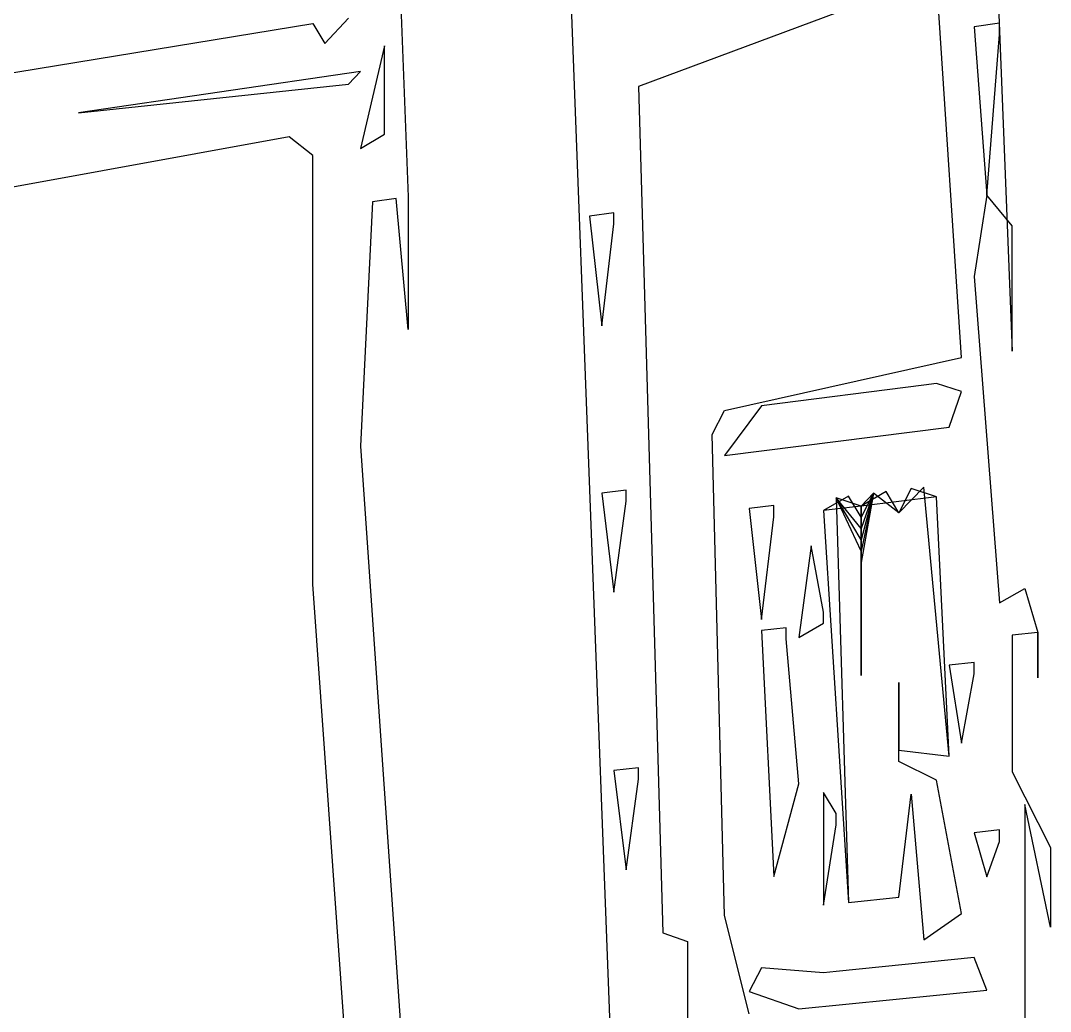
# Model space of a CAD drawing. Extents: x -13044 to 47959, y -15328 to 42462.
# Drawn here: x 21842 to 28011, y 4255 to 10189 of the extents above; entities that cross this region are included whole.
import ezdxf

# ---------------------------------------------------------------- set-up
doc = ezdxf.new("R2010")
doc.units = 0

msp = doc.modelspace()

# ---------------------------------------------------------------- linework, layer by layer
for p, q in [((27328.3725, 19620.1047), (27782.823, 8210.0518)), ((27328.3725, 19620.1047, 2635.4167), (27782.823, 8210.0518, 1755.2083)), ((25469.3638, 1626.5383), (24885.9765, 17020.4711)), ((25469.3638, 1626.5383, 1265.625), (24885.9765, 17020.4711, 2473.9583)), ((23878.0939, 16617.7977), (24164.3839, 9132.8758)), ((23878.0939, 16617.7977, 2458.3333), (24164.3839, 9132.8758, 1864.5833)), ((27328.3725, 10458.7534), (25542.6736, 9794.4695)), ((27328.3725, 10458.7534, 1932.2917), (25542.6736, 9794.4695, 1901.0417)), ((27479.4938, 8170.9373), (27328.3725, 10458.7534)), ((27479.4938, 8170.9373, 1755.2083), (27328.3725, 10458.7534, 1932.2917)), ((23664.2478, 10051.1619), (23806.7291, 10204.231)), ((23664.2478, 10051.1619, 1942.7083), (23806.7291, 10204.231, 1953.125)), ((15308.7455, 8812.2107), (23593.131, 10172.3294)), ((15308.7455, 8812.2107, 1942.7083), (23593.131, 10172.3294, 1953.125)), ((23593.131, 10172.3294), (23664.2478, 10051.1619)), ((23593.131, 10172.3294, 1953.125), (23664.2478, 10051.1619, 1942.7083)), ((27706.8544, 10174.1427), (27555.19, 10152.224)), ((27706.8544, 10174.1427, 1906.25), (27555.19, 10152.224, 1906.25)), ((27555.19, 10152.224), (27630.9768, 9142.8118)), ((27555.19, 10152.224, 1906.25), (27630.9768, 9142.8118, 1828.125)), ((27706.8544, 10106.0777), (27706.8544, 10174.1427)), ((27706.8544, 10106.0777, 1901.0417), (27706.8544, 10174.1427, 1906.25)), ((27630.9768, 9142.8118), (27706.8544, 10106.0777)), ((27630.9768, 9142.8118, 1828.125), (27706.8544, 10106.0777, 1901.0417)), ((24021.0724, 10037.9856), (23878.0939, 9422.7773)), ((24021.0724, 10037.9856, 1937.5), (23878.0939, 9422.7773, 1890.625)), ((24021.0724, 9575.3827), (24021.0724, 10037.9856)), ((24021.0724, 9575.3827, 1901.0417), (24021.0724, 10037.9856, 1937.5)), ((23878.0939, 9884.8428), (22187.9048, 9636.9446)), ((23878.0939, 9884.8428, 1927.0833), (22187.9048, 9636.9446, 1927.0833)), ((23806.7291, 9808.4048), (23878.0939, 9884.8428)), ((23806.7291, 9808.4048, 1921.875), (23878.0939, 9884.8428, 1927.0833)), ((22187.9048, 9636.9446), (23806.7291, 9808.4048)), ((22187.9048, 9636.9446, 1927.0833), (23806.7291, 9808.4048, 1921.875)), ((25542.6736, 9794.4695), (25689.5524, 4724.9889)), ((25542.6736, 9794.4695, 1901.0417), (25689.5524, 4724.9889, 1505.2083)), ((24021.0724, 9509.2965), (24021.0724, 9575.3827)), ((24021.0724, 9509.2965, 1895.8333), (24021.0724, 9575.3827, 1901.0417)), ((23878.0939, 9422.7773), (24021.0724, 9509.2965)), ((23878.0939, 9422.7773, 1890.625), (24021.0724, 9509.2965, 1895.8333)), ((23451.1444, 9493.3219), (21772.594, 9186.758)), ((23451.1444, 9493.3219, 1901.0417), (21772.594, 9186.758, 1895.8333)), ((23593.131, 9382.0531), (23451.1444, 9493.3219)), ((23593.131, 9382.0531, 1890.625), (23451.1444, 9493.3219, 1901.0417)), ((23593.131, 6813.655), (23593.131, 9382.0531)), ((23593.131, 6813.655, 1687.5), (23593.131, 9382.0531, 1890.625)), ((24164.3839, 9132.8758), (24164.3839, 8338.9189)), ((24164.3839, 9132.8758, 1864.5833), (24164.3839, 8338.9189, 1802.0833)), ((27630.9768, 9142.8118), (27555.19, 8656.5839)), ((27630.9768, 9142.8118, 1828.125), (27555.19, 8656.5839, 1791.6667)), ((27782.823, 8959.2163), (27630.9768, 9142.8118)), ((27782.823, 8959.2163, 1812.5), (27630.9768, 9142.8118, 1828.125)), ((23949.5416, 9102.7493), (23878.0939, 7640.5245)), ((23949.5416, 9102.7493, 1864.5833), (23878.0939, 7640.5245, 1750)), ((24092.6865, 9122.8219), (23949.5416, 9102.7493)), ((24092.6865, 9122.8219, 1864.5833), (23949.5416, 9102.7493, 1864.5833)), ((24164.3839, 8338.9189), (24092.6865, 9122.8219)), ((24164.3839, 8338.9189, 1802.0833), (24092.6865, 9122.8219, 1864.5833)), ((25396.1403, 9038.3023), (25249.9512, 9018.1168)), ((25396.1403, 9038.3023, 1843.75), (25249.9512, 9018.1168, 1843.75)), ((25249.9512, 9018.1168), (25323.0028, 8360.3521)), ((25249.9512, 9018.1168, 1843.75), (25323.0028, 8360.3521, 1791.6667)), ((25396.1403, 8971.4779), (25396.1403, 9038.3023)), ((25396.1403, 8971.4779, 1838.5417), (25396.1403, 9038.3023, 1843.75)), ((25323.0028, 8360.3521), (25396.1403, 8971.4779)), ((25323.0028, 8360.3521, 1791.6667), (25396.1403, 8971.4779, 1838.5417)), ((27782.823, 8210.0518), (27782.823, 8959.2163)), ((27782.823, 8210.0518, 1755.2083), (27782.823, 8959.2163, 1812.5)), ((27555.19, 8656.5839), (27706.8544, 6702.824)), ((27555.19, 8656.5839, 1791.6667), (27706.8544, 6702.824, 1640.625)), ((26058.2687, 7853.3093), (27479.4938, 8170.9373)), ((26058.2687, 7853.3093, 1744.7917), (27479.4938, 8170.9373, 1755.2083)), ((27252.9472, 8006.0812), (26280.5466, 7881.7335)), ((27252.9472, 8006.0812, 1744.7917), (26280.5466, 7881.7335, 1744.7917)), ((27328.3725, 8015.7263), (27252.9472, 8006.0812)), ((27328.3725, 8015.7263, 1744.7917), (27252.9472, 8006.0812, 1744.7917)), ((27479.4938, 7967.1083), (27328.3725, 8015.7263)), ((27479.4938, 7967.1083, 1739.5833), (27328.3725, 8015.7263, 1744.7917)), ((27403.888, 7753.7734), (27479.4938, 7967.1083)), ((27403.888, 7753.7734, 1723.9583), (27479.4938, 7967.1083, 1739.5833)), ((25984.3512, 7709.5765), (26058.2687, 7853.3093)), ((25984.3512, 7709.5765, 1734.375), (26058.2687, 7853.3093, 1744.7917)), ((26280.5466, 7881.7335), (26058.2687, 7584.5896)), ((26280.5466, 7881.7335, 1744.7917), (26058.2687, 7584.5896, 1723.9583)), ((26058.2687, 7584.5896), (27403.888, 7753.7734)), ((26058.2687, 7584.5896, 1723.9583), (27403.888, 7753.7734, 1723.9583)), ((26058.2687, 4830.2126), (25984.3512, 7709.5765)), ((26058.2687, 4830.2126, 1510.4167), (25984.3512, 7709.5765, 1734.375)), ((23878.0939, 7640.5245), (24308.0295, 1402.9152)), ((23878.0939, 7640.5245, 1750), (24308.0295, 1402.9152, 1255.2083)), ((25469.3638, 7376.8195), (25323.0028, 7358.5748)), ((25469.3638, 7376.8195, 1713.5417), (25323.0028, 7358.5748, 1713.5417)), ((25323.0028, 7358.5748), (25396.1403, 6766.272)), ((25323.0028, 7358.5748, 1713.5417), (25396.1403, 6766.272, 1666.6667)), ((25469.3638, 7309.9558), (25469.3638, 7376.8195)), ((25469.3638, 7309.9558, 1708.3333), (25469.3638, 7376.8195, 1713.5417)), ((27027.2103, 7367.9132), (26877.1668, 7281.8315)), ((27027.2103, 7367.9132), (26877.1668, 7281.8315)), ((27027.2103, 7367.9132), (26877.1668, 7281.8315)), ((27027.2103, 7367.9132), (26877.1668, 7281.8315)), ((27027.2103, 7367.9132), (26877.1668, 7281.8315)), ((27027.2103, 7367.9132), (26877.1668, 7281.8315)), ((27027.2103, 7367.9132), (26877.1668, 7281.8315)), ((27027.2103, 7367.9132), (26877.1668, 7281.8315)), ((27027.2103, 7367.9132), (26877.1668, 7281.8315)), ((27027.2103, 7367.9132, 1697.9167), (26877.1668, 7281.8315, 1692.7083)), ((27027.2103, 7367.9132, 1697.9167), (26877.1668, 7281.8315, 1692.7083)), ((27027.2103, 7367.9132, 1697.9167), (26877.1668, 7281.8315, 1692.7083)), ((27027.2103, 7367.9132, 1697.9167), (26877.1668, 7281.8315, 1692.7083)), ((27027.2103, 7367.9132, 1697.9167), (26877.1668, 7281.8315, 1692.7083)), ((27027.2103, 7367.9132, 1697.9167), (26877.1668, 7281.8315, 1692.7083)), ((27027.2103, 7367.9132, 1697.9167), (26877.1668, 7281.8315, 1692.7083)), ((27027.2103, 7367.9132, 1697.9167), (26877.1668, 7281.8315, 1692.7083)), ((27027.2103, 7367.9132, 1697.9167), (26877.1668, 7281.8315, 1692.7083)), ((26952.1439, 7358.6766), (26877.1668, 7281.8315)), ((26952.1439, 7358.6766), (26877.1668, 7214.2119)), ((26952.1439, 7358.6766), (26877.1668, 7146.5923)), ((26952.1439, 7358.6766), (26877.1668, 7078.9727)), ((26952.1439, 7358.6766), (26877.1668, 7011.3531)), ((26952.1439, 7358.6766), (26877.1668, 6943.7335)), ((26952.1439, 7358.6766, 1697.9167), (26877.1668, 7281.8315, 1692.7083)), ((26952.1439, 7358.6766, 1697.9167), (26877.1668, 7214.2119, 1687.5)), ((26952.1439, 7358.6766, 1697.9167), (26877.1668, 7146.5923, 1682.2917)), ((26952.1439, 7358.6766, 1697.9167), (26877.1668, 7078.9727, 1677.0833)), ((26952.1439, 7358.6766, 1697.9167), (26877.1668, 7011.3531, 1671.875)), ((26952.1439, 7358.6766, 1697.9167), (26877.1668, 6943.7335, 1666.6667)), ((27102.3662, 7241.6797), (26952.1439, 7358.6766)), ((27102.3662, 7241.6797), (26952.1439, 7358.6766)), ((27102.3662, 7241.6797), (26952.1439, 7358.6766)), ((27102.3662, 7241.6797), (26952.1439, 7358.6766)), ((27102.3662, 7241.6797), (26952.1439, 7358.6766)), ((27102.3662, 7241.6797), (26952.1439, 7358.6766)), ((27102.3662, 7241.6797, 1687.5), (26952.1439, 7358.6766, 1697.9167)), ((27102.3662, 7241.6797, 1687.5), (26952.1439, 7358.6766, 1697.9167)), ((27102.3662, 7241.6797, 1687.5), (26952.1439, 7358.6766, 1697.9167)), ((27102.3662, 7241.6797, 1687.5), (26952.1439, 7358.6766, 1697.9167)), ((27102.3662, 7241.6797, 1687.5), (26952.1439, 7358.6766, 1697.9167)), ((27102.3662, 7241.6797, 1687.5), (26952.1439, 7358.6766, 1697.9167)), ((27102.3662, 7241.6797), (27027.2103, 7367.9132)), ((27102.3662, 7241.6797), (27027.2103, 7367.9132)), ((27102.3662, 7241.6797), (27027.2103, 7367.9132)), ((27102.3662, 7241.6797), (27027.2103, 7367.9132)), ((27102.3662, 7241.6797), (27027.2103, 7367.9132)), ((27102.3662, 7241.6797), (27027.2103, 7367.9132)), ((27102.3662, 7241.6797), (27027.2103, 7367.9132)), ((27102.3662, 7241.6797), (27027.2103, 7367.9132)), ((27102.3662, 7241.6797), (27027.2103, 7367.9132)), ((27102.3662, 7241.6797, 1687.5), (27027.2103, 7367.9132, 1697.9167)), ((27102.3662, 7241.6797, 1687.5), (27027.2103, 7367.9132, 1697.9167)), ((27102.3662, 7241.6797, 1687.5), (27027.2103, 7367.9132, 1697.9167)), ((27102.3662, 7241.6797, 1687.5), (27027.2103, 7367.9132, 1697.9167)), ((27102.3662, 7241.6797, 1687.5), (27027.2103, 7367.9132, 1697.9167)), ((27102.3662, 7241.6797, 1687.5), (27027.2103, 7367.9132, 1697.9167)), ((27102.3662, 7241.6797, 1687.5), (27027.2103, 7367.9132, 1697.9167)), ((27102.3662, 7241.6797, 1687.5), (27027.2103, 7367.9132, 1697.9167)), ((27102.3662, 7241.6797, 1687.5), (27027.2103, 7367.9132, 1697.9167)), ((27252.9472, 7395.6889), (27102.3662, 7241.6797)), ((27252.9472, 7395.6889), (27102.3662, 7241.6797)), ((27252.9472, 7395.6889), (27102.3662, 7241.6797)), ((27252.9472, 7395.6889), (27102.3662, 7241.6797)), ((27252.9472, 7395.6889), (27102.3662, 7241.6797)), ((27252.9472, 7395.6889), (27102.3662, 7241.6797)), ((27252.9472, 7395.6889), (27102.3662, 7241.6797)), ((27252.9472, 7395.6889), (27102.3662, 7241.6797)), ((27252.9472, 7395.6889), (27102.3662, 7241.6797)), ((27252.9472, 7395.6889, 1697.9167), (27102.3662, 7241.6797, 1687.5)), ((27252.9472, 7395.6889, 1697.9167), (27102.3662, 7241.6797, 1687.5)), ((27252.9472, 7395.6889, 1697.9167), (27102.3662, 7241.6797, 1687.5)), ((27252.9472, 7395.6889, 1697.9167), (27102.3662, 7241.6797, 1687.5)), ((27252.9472, 7395.6889, 1697.9167), (27102.3662, 7241.6797, 1687.5)), ((27252.9472, 7395.6889, 1697.9167), (27102.3662, 7241.6797, 1687.5)), ((27252.9472, 7395.6889, 1697.9167), (27102.3662, 7241.6797, 1687.5)), ((27252.9472, 7395.6889, 1697.9167), (27102.3662, 7241.6797, 1687.5)), ((27252.9472, 7395.6889, 1697.9167), (27102.3662, 7241.6797, 1687.5)), ((27177.6118, 7386.4193), (27102.3662, 7241.6797)), ((27177.6118, 7386.4193), (27102.3662, 7241.6797)), ((27177.6118, 7386.4193), (27102.3662, 7241.6797)), ((27177.6118, 7386.4193), (27102.3662, 7241.6797)), ((27177.6118, 7386.4193), (27102.3662, 7241.6797)), ((27177.6118, 7386.4193), (27102.3662, 7241.6797)), ((27177.6118, 7386.4193, 1697.9167), (27102.3662, 7241.6797, 1687.5)), ((27177.6118, 7386.4193, 1697.9167), (27102.3662, 7241.6797, 1687.5)), ((27177.6118, 7386.4193, 1697.9167), (27102.3662, 7241.6797, 1687.5)), ((27177.6118, 7386.4193, 1697.9167), (27102.3662, 7241.6797, 1687.5)), ((27177.6118, 7386.4193, 1697.9167), (27102.3662, 7241.6797, 1687.5)), ((27177.6118, 7386.4193, 1697.9167), (27102.3662, 7241.6797, 1687.5)), ((27328.3725, 7337.1077), (27177.6118, 7386.4193)), ((27328.3725, 7337.1077), (27177.6118, 7386.4193)), ((27328.3725, 7337.1077), (27177.6118, 7386.4193)), ((27328.3725, 7337.1077), (27177.6118, 7386.4193)), ((27328.3725, 7337.1077), (27177.6118, 7386.4193)), ((27328.3725, 7337.1077), (27177.6118, 7386.4193)), ((27328.3725, 7337.1077, 1692.7083), (27177.6118, 7386.4193, 1697.9167)), ((27328.3725, 7337.1077, 1692.7083), (27177.6118, 7386.4193, 1697.9167)), ((27328.3725, 7337.1077, 1692.7083), (27177.6118, 7386.4193, 1697.9167)), ((27328.3725, 7337.1077, 1692.7083), (27177.6118, 7386.4193, 1697.9167)), ((27328.3725, 7337.1077, 1692.7083), (27177.6118, 7386.4193, 1697.9167)), ((27328.3725, 7337.1077, 1692.7083), (27177.6118, 7386.4193, 1697.9167)), ((27403.888, 5784.6036), (27252.9472, 7395.6889)), ((27403.888, 5784.6036), (27252.9472, 7395.6889)), ((27403.888, 5784.6036), (27252.9472, 7395.6889)), ((27403.888, 5784.6036), (27252.9472, 7395.6889)), ((27403.888, 5784.6036), (27252.9472, 7395.6889)), ((27403.888, 5784.6036), (27252.9472, 7395.6889)), ((27403.888, 5784.6036), (27252.9472, 7395.6889)), ((27403.888, 5784.6036), (27252.9472, 7395.6889)), ((27403.888, 5784.6036), (27252.9472, 7395.6889)), ((27403.888, 5784.6036, 1572.9167), (27252.9472, 7395.6889, 1697.9167)), ((27403.888, 5784.6036, 1572.9167), (27252.9472, 7395.6889, 1697.9167)), ((27403.888, 5784.6036, 1572.9167), (27252.9472, 7395.6889, 1697.9167)), ((27403.888, 5784.6036, 1572.9167), (27252.9472, 7395.6889, 1697.9167)), ((27403.888, 5784.6036, 1572.9167), (27252.9472, 7395.6889, 1697.9167)), ((27403.888, 5784.6036, 1572.9167), (27252.9472, 7395.6889, 1697.9167)), ((27403.888, 5784.6036, 1572.9167), (27252.9472, 7395.6889, 1697.9167)), ((27403.888, 5784.6036, 1572.9167), (27252.9472, 7395.6889, 1697.9167)), ((27403.888, 5784.6036, 1572.9167), (27252.9472, 7395.6889, 1697.9167)), ((25396.1403, 6766.272), (25469.3638, 7309.9558)), ((25396.1403, 6766.272, 1666.6667), (25469.3638, 7309.9558, 1708.3333)), ((26354.8148, 7285.1784), (26206.3662, 7266.9126)), ((26354.8148, 7285.1784, 1697.9167), (26206.3662, 7266.9126, 1697.9167)), ((26354.8148, 7217.8393), (26354.8148, 7285.1784)), ((26354.8148, 7217.8393, 1692.7083), (26354.8148, 7285.1784, 1697.9167)), ((26802.2788, 7340.2365), (26652.7698, 7254.3411)), ((26802.2788, 7340.2365, 1697.9167), (26652.7698, 7254.3411, 1692.7083)), ((26877.1668, 7281.8315), (26652.7698, 7254.3411)), ((26877.1668, 7281.8315, 1692.7083), (26652.7698, 7254.3411, 1692.7083)), ((26877.1668, 7146.5923), (26727.4799, 7331.0329)), ((26727.4799, 7331.0329), (26802.2788, 4907.3783)), ((26877.1668, 7078.9727), (26727.4799, 7331.0329)), ((26727.4799, 7331.0329), (26802.2788, 4907.3783)), ((26877.1668, 7011.3531), (26727.4799, 7331.0329)), ((26727.4799, 7331.0329), (26802.2788, 4907.3783)), ((26877.1668, 7281.8315), (26727.4799, 7331.0329)), ((26727.4799, 7331.0329), (26802.2788, 4907.3783)), ((26877.1668, 7281.8315), (26727.4799, 7331.0329)), ((26727.4799, 7331.0329), (26802.2788, 4907.3783)), ((26877.1668, 7281.8315), (26727.4799, 7331.0329)), ((26727.4799, 7331.0329), (26802.2788, 4907.3783)), ((26877.1668, 7281.8315), (26727.4799, 7331.0329)), ((26727.4799, 7331.0329), (26802.2788, 4907.3783)), ((26877.1668, 7281.8315), (26727.4799, 7331.0329)), ((26727.4799, 7331.0329), (26802.2788, 4907.3783)), ((26877.1668, 7281.8315), (26727.4799, 7331.0329)), ((26727.4799, 7331.0329), (26802.2788, 4907.3783)), ((26877.1668, 7281.8315), (26727.4799, 7331.0329)), ((26727.4799, 7331.0329), (26802.2788, 4907.3783)), ((26877.1668, 7281.8315), (26727.4799, 7331.0329)), ((26727.4799, 7331.0329), (26802.2788, 4907.3783)), ((26877.1668, 7281.8315), (26727.4799, 7331.0329)), ((26727.4799, 7331.0329), (26802.2788, 4907.3783)), ((26877.1668, 7281.8315), (26727.4799, 7331.0329)), ((26727.4799, 7331.0329), (26802.2788, 4907.3783)), ((26877.1668, 7281.8315), (26727.4799, 7331.0329)), ((26727.4799, 7331.0329), (26802.2788, 4907.3783)), ((26877.1668, 7146.5923, 1682.2917), (26727.4799, 7331.0329, 1697.9167)), ((26727.4799, 7331.0329, 1697.9167), (26802.2788, 4907.3783, 1510.4167)), ((26877.1668, 7078.9727, 1677.0833), (26727.4799, 7331.0329, 1697.9167)), ((26727.4799, 7331.0329, 1697.9167), (26802.2788, 4907.3783, 1510.4167)), ((26877.1668, 7011.3531, 1671.875), (26727.4799, 7331.0329, 1697.9167)), ((26727.4799, 7331.0329, 1697.9167), (26802.2788, 4907.3783, 1510.4167)), ((26877.1668, 7281.8315, 1692.7083), (26727.4799, 7331.0329, 1697.9167)), ((26727.4799, 7331.0329, 1697.9167), (26802.2788, 4907.3783, 1510.4167)), ((26877.1668, 7281.8315, 1692.7083), (26727.4799, 7331.0329, 1697.9167)), ((26727.4799, 7331.0329, 1697.9167), (26802.2788, 4907.3783, 1510.4167)), ((26877.1668, 7281.8315, 1692.7083), (26727.4799, 7331.0329, 1697.9167)), ((26727.4799, 7331.0329, 1697.9167), (26802.2788, 4907.3783, 1510.4167)), ((26877.1668, 7281.8315, 1692.7083), (26727.4799, 7331.0329, 1697.9167)), ((26727.4799, 7331.0329, 1697.9167), (26802.2788, 4907.3783, 1510.4167)), ((26877.1668, 7281.8315, 1692.7083), (26727.4799, 7331.0329, 1697.9167)), ((26727.4799, 7331.0329, 1697.9167), (26802.2788, 4907.3783, 1510.4167)), ((26877.1668, 7281.8315, 1692.7083), (26727.4799, 7331.0329, 1697.9167)), ((26727.4799, 7331.0329, 1697.9167), (26802.2788, 4907.3783, 1510.4167)), ((26877.1668, 7281.8315, 1692.7083), (26727.4799, 7331.0329, 1697.9167)), ((26727.4799, 7331.0329, 1697.9167), (26802.2788, 4907.3783, 1510.4167)), ((26877.1668, 7281.8315, 1692.7083), (26727.4799, 7331.0329, 1697.9167)), ((26727.4799, 7331.0329, 1697.9167), (26802.2788, 4907.3783, 1510.4167)), ((26877.1668, 7281.8315, 1692.7083), (26727.4799, 7331.0329, 1697.9167)), ((26727.4799, 7331.0329, 1697.9167), (26802.2788, 4907.3783, 1510.4167)), ((26877.1668, 7281.8315, 1692.7083), (26727.4799, 7331.0329, 1697.9167)), ((26727.4799, 7331.0329, 1697.9167), (26802.2788, 4907.3783, 1510.4167)), ((26877.1668, 7281.8315, 1692.7083), (26727.4799, 7331.0329, 1697.9167)), ((26727.4799, 7331.0329, 1697.9167), (26802.2788, 4907.3783, 1510.4167)), ((26877.1668, 7214.2119), (26802.2788, 7340.2365)), ((26877.1668, 7214.2119, 1687.5), (26802.2788, 7340.2365, 1697.9167)), ((27328.3725, 7337.1077), (26877.1668, 7281.8315)), ((27328.3725, 7337.1077, 1692.7083), (26877.1668, 7281.8315, 1692.7083)), ((26877.1668, 7281.8315), (26877.1668, 7214.2119)), ((26877.1668, 6943.7335), (26877.1668, 7281.8315)), ((26877.1668, 6876.1139), (26877.1668, 7281.8315)), ((26877.1668, 6808.4943), (26877.1668, 7281.8315)), ((26877.1668, 7281.8315), (26877.1668, 6876.1139)), ((26877.1668, 6740.8747), (26877.1668, 7281.8315)), ((26877.1668, 7281.8315), (26877.1668, 6808.4943)), ((26877.1668, 6673.255), (26877.1668, 7281.8315)), ((26877.1668, 7281.8315), (26877.1668, 6740.8747)), ((26877.1668, 6605.6354), (26877.1668, 7281.8315)), ((26877.1668, 7281.8315), (26877.1668, 6673.255)), ((26877.1668, 6538.0158), (26877.1668, 7281.8315)), ((26877.1668, 7281.8315), (26877.1668, 6605.6354)), ((26877.1668, 6470.3962), (26877.1668, 7281.8315)), ((26877.1668, 7281.8315), (26877.1668, 6538.0158)), ((26877.1668, 6402.7766), (26877.1668, 7281.8315)), ((26877.1668, 7281.8315), (26877.1668, 6470.3962)), ((26877.1668, 6335.157), (26877.1668, 7281.8315)), ((26877.1668, 7281.8315), (26877.1668, 6402.7766)), ((26877.1668, 6267.5374), (26877.1668, 7281.8315)), ((26877.1668, 7281.8315), (26877.1668, 6335.157)), ((26877.1668, 7281.8315, 1692.7083), (26877.1668, 7214.2119, 1687.5)), ((26877.1668, 6943.7335, 1666.6667), (26877.1668, 7281.8315, 1692.7083)), ((26877.1668, 6876.1139, 1661.4583), (26877.1668, 7281.8315, 1692.7083)), ((26877.1668, 6808.4943, 1656.25), (26877.1668, 7281.8315, 1692.7083)), ((26877.1668, 7281.8315, 1692.7083), (26877.1668, 6876.1139, 1661.4583)), ((26877.1668, 6740.8747, 1651.0417), (26877.1668, 7281.8315, 1692.7083)), ((26877.1668, 7281.8315, 1692.7083), (26877.1668, 6808.4943, 1656.25)), ((26877.1668, 6673.255, 1645.8333), (26877.1668, 7281.8315, 1692.7083)), ((26877.1668, 7281.8315, 1692.7083), (26877.1668, 6740.8747, 1651.0417)), ((26877.1668, 6605.6354, 1640.625), (26877.1668, 7281.8315, 1692.7083)), ((26877.1668, 7281.8315, 1692.7083), (26877.1668, 6673.255, 1645.8333)), ((26877.1668, 6538.0158, 1635.4167), (26877.1668, 7281.8315, 1692.7083)), ((26877.1668, 7281.8315, 1692.7083), (26877.1668, 6605.6354, 1640.625)), ((26877.1668, 6470.3962, 1630.2083), (26877.1668, 7281.8315, 1692.7083)), ((26877.1668, 7281.8315, 1692.7083), (26877.1668, 6538.0158, 1635.4167)), ((26877.1668, 6402.7766, 1625), (26877.1668, 7281.8315, 1692.7083)), ((26877.1668, 7281.8315, 1692.7083), (26877.1668, 6470.3962, 1630.2083)), ((26877.1668, 6335.157, 1619.7917), (26877.1668, 7281.8315, 1692.7083)), ((26877.1668, 7281.8315, 1692.7083), (26877.1668, 6402.7766, 1625)), ((26877.1668, 6267.5374, 1614.5833), (26877.1668, 7281.8315, 1692.7083)), ((26877.1668, 7281.8315, 1692.7083), (26877.1668, 6335.157, 1619.7917)), ((27403.888, 5784.6036), (27328.3725, 7337.1077)), ((27403.888, 5784.6036), (27328.3725, 7337.1077)), ((27403.888, 5784.6036), (27328.3725, 7337.1077)), ((27403.888, 5784.6036), (27328.3725, 7337.1077)), ((27403.888, 5784.6036), (27328.3725, 7337.1077)), ((27403.888, 5784.6036), (27328.3725, 7337.1077)), ((27403.888, 5784.6036), (27328.3725, 7337.1077)), ((27403.888, 5784.6036, 1572.9167), (27328.3725, 7337.1077, 1692.7083)), ((27403.888, 5784.6036, 1572.9167), (27328.3725, 7337.1077, 1692.7083)), ((27403.888, 5784.6036, 1572.9167), (27328.3725, 7337.1077, 1692.7083)), ((27403.888, 5784.6036, 1572.9167), (27328.3725, 7337.1077, 1692.7083)), ((27403.888, 5784.6036, 1572.9167), (27328.3725, 7337.1077, 1692.7083)), ((27403.888, 5784.6036, 1572.9167), (27328.3725, 7337.1077, 1692.7083)), ((27403.888, 5784.6036, 1572.9167), (27328.3725, 7337.1077, 1692.7083)), ((26206.3662, 7266.9126), (26280.5466, 6603.0474)), ((26206.3662, 7266.9126, 1697.9167), (26280.5466, 6603.0474, 1645.8333)), ((26652.7698, 7254.3411), (26802.2788, 4907.3783)), ((26652.7698, 7254.3411), (26802.2788, 4907.3783)), ((26652.7698, 7254.3411, 1692.7083), (26802.2788, 4907.3783, 1510.4167)), ((26652.7698, 7254.3411, 1692.7083), (26802.2788, 4907.3783, 1510.4167)), ((26280.5466, 6603.0474), (26354.8148, 7217.8393)), ((26280.5466, 6603.0474, 1645.8333), (26354.8148, 7217.8393, 1692.7083)), ((26877.1668, 7214.2119), (26877.1668, 7146.5923)), ((26877.1668, 7214.2119, 1687.5), (26877.1668, 7146.5923, 1682.2917)), ((26877.1668, 7146.5923), (26877.1668, 7078.9727)), ((26877.1668, 7146.5923, 1682.2917), (26877.1668, 7078.9727, 1677.0833)), ((26578.1484, 7042.8222), (26503.6155, 6494.4591)), ((26578.1484, 7042.8222, 1677.0833), (26503.6155, 6494.4591, 1635.4167)), ((26652.7698, 6646.849), (26578.1484, 7042.8222)), ((26652.7698, 6646.849, 1645.8333), (26578.1484, 7042.8222, 1677.0833)), ((26877.1668, 7078.9727), (26877.1668, 7011.3531)), ((26877.1668, 7078.9727, 1677.0833), (26877.1668, 7011.3531, 1671.875)), ((26877.1668, 7011.3531), (26877.1668, 6943.7335)), ((26877.1668, 7011.3531, 1671.875), (26877.1668, 6943.7335, 1666.6667)), ((26877.1668, 6943.7335), (26877.1668, 6876.1139)), ((26877.1668, 6943.7335, 1666.6667), (26877.1668, 6876.1139, 1661.4583)), ((26877.1668, 6876.1139), (26877.1668, 6808.4943)), ((26877.1668, 6876.1139, 1661.4583), (26877.1668, 6808.4943, 1656.25)), ((23949.5416, 1771.452), (23593.131, 6813.655)), ((23949.5416, 1771.452, 1286.4583), (23593.131, 6813.655, 1687.5)), ((26877.1668, 6808.4943), (26877.1668, 6740.8747)), ((26877.1668, 6808.4943, 1656.25), (26877.1668, 6740.8747, 1651.0417)), ((27706.8544, 6702.824), (27858.8826, 6788.7791)), ((27706.8544, 6702.824, 1640.625), (27858.8826, 6788.7791, 1645.8333)), ((27858.8826, 6788.7791), (27935.0335, 6524.9898)), ((27858.8826, 6788.7791, 1645.8333), (27935.0335, 6524.9898, 1625)), ((26877.1668, 6740.8747), (26877.1668, 6673.255)), ((26877.1668, 6740.8747, 1651.0417), (26877.1668, 6673.255, 1645.8333)), ((26877.1668, 6673.255), (26877.1668, 6605.6354)), ((26877.1668, 6673.255, 1645.8333), (26877.1668, 6605.6354, 1640.625)), ((26652.7698, 6579.3499), (26652.7698, 6646.849)), ((26652.7698, 6579.3499, 1640.625), (26652.7698, 6646.849, 1645.8333)), ((26877.1668, 6605.6354), (26877.1668, 6538.0158)), ((26877.1668, 6605.6354, 1640.625), (26877.1668, 6538.0158, 1635.4167)), ((26429.171, 6553.1578), (26280.5466, 6535.7481)), ((26429.171, 6553.1578, 1640.625), (26280.5466, 6535.7481, 1640.625)), ((26429.171, 6485.7787), (26429.171, 6553.1578)), ((26429.171, 6485.7787, 1635.4167), (26429.171, 6553.1578, 1640.625)), ((26503.6155, 6494.4591), (26652.7698, 6579.3499)), ((26503.6155, 6494.4591, 1635.4167), (26652.7698, 6579.3499, 1640.625)), ((26280.5466, 6535.7481), (26354.8148, 5062.9866)), ((26280.5466, 6535.7481, 1640.625), (26354.8148, 5062.9866, 1526.0417)), ((26503.6155, 5618.0116), (26429.171, 6485.7787)), ((26503.6155, 5618.0116, 1567.7083), (26429.171, 6485.7787, 1635.4167)), ((26877.1668, 6538.0158), (26877.1668, 6470.3962)), ((26877.1668, 6538.0158, 1635.4167), (26877.1668, 6470.3962, 1630.2083)), ((27935.0335, 6524.9898), (27782.823, 6507.4053)), ((27935.0335, 6524.9898, 1625), (27782.823, 6507.4053, 1625)), ((27782.823, 6507.4053), (27782.823, 5690.1349)), ((27782.823, 6507.4053, 1625), (27782.823, 5690.1349, 1562.5)), ((27935.0335, 6524.9898), (27935.0335, 6252.2395)), ((27935.0335, 6252.2395), (27935.0335, 6524.9898)), ((27935.0335, 6524.9898, 1625), (27935.0335, 6252.2395, 1604.1667)), ((27935.0335, 6252.2395, 1604.1667), (27935.0335, 6524.9898, 1625)), ((26877.1668, 6470.3962), (26877.1668, 6402.7766)), ((26877.1668, 6470.3962, 1630.2083), (26877.1668, 6402.7766, 1625)), ((26877.1668, 6402.7766), (26877.1668, 6335.157)), ((26877.1668, 6402.7766, 1625), (26877.1668, 6335.157, 1619.7917)), ((26877.1668, 6335.157), (26877.1668, 6267.5374)), ((26877.1668, 6335.157, 1619.7917), (26877.1668, 6267.5374, 1614.5833)), ((27555.19, 6345.14), (27403.888, 6327.8229)), ((27555.19, 6345.14, 1614.5833), (27403.888, 6327.8229, 1614.5833)), ((27403.888, 6327.8229), (27479.4938, 5860.8753)), ((27403.888, 6327.8229, 1614.5833), (27479.4938, 5860.8753, 1578.125)), ((27555.19, 6277.1564), (27555.19, 6345.14)), ((27555.19, 6277.1564, 1609.375), (27555.19, 6345.14, 1614.5833)), ((27479.4938, 5860.8753), (27555.19, 6277.1564)), ((27479.4938, 5860.8753, 1578.125), (27555.19, 6277.1564, 1609.375)), ((27102.3662, 5751.3883), (27102.3662, 6225.5719)), ((27102.3662, 6225.5719), (27102.3662, 5819.1288)), ((27102.3662, 5751.3883), (27102.3662, 6225.5719)), ((27102.3662, 6225.5719), (27102.3662, 5819.1288)), ((27102.3662, 5751.3883), (27102.3662, 6225.5719)), ((27102.3662, 6225.5719), (27102.3662, 5819.1288)), ((27102.3662, 5751.3883), (27102.3662, 6225.5719)), ((27102.3662, 6225.5719), (27102.3662, 5819.1288)), ((27102.3662, 5751.3883), (27102.3662, 6225.5719)), ((27102.3662, 6225.5719), (27102.3662, 5819.1288)), ((27102.3662, 5751.3883), (27102.3662, 6225.5719)), ((27102.3662, 6225.5719), (27102.3662, 5819.1288)), ((27102.3662, 5751.3883), (27102.3662, 6225.5719)), ((27102.3662, 6225.5719), (27102.3662, 5819.1288)), ((27102.3662, 5751.3883), (27102.3662, 6225.5719)), ((27102.3662, 6225.5719), (27102.3662, 5819.1288)), ((27102.3662, 5751.3883), (27102.3662, 6225.5719)), ((27102.3662, 6225.5719), (27102.3662, 5819.1288)), ((27102.3662, 5751.3883), (27102.3662, 6225.5719)), ((27102.3662, 6225.5719), (27102.3662, 5819.1288)), ((27102.3662, 5751.3883), (27102.3662, 6225.5719)), ((27102.3662, 6225.5719), (27102.3662, 5819.1288)), ((27102.3662, 5751.3883), (27102.3662, 6225.5719)), ((27102.3662, 6225.5719), (27102.3662, 5819.1288)), ((27102.3662, 5751.3883), (27102.3662, 6225.5719)), ((27102.3662, 6225.5719), (27102.3662, 5819.1288)), ((27102.3662, 5751.3883), (27102.3662, 6225.5719)), ((27102.3662, 6225.5719), (27102.3662, 5819.1288)), ((27102.3662, 5751.3883), (27102.3662, 6225.5719)), ((27102.3662, 6225.5719), (27102.3662, 5819.1288)), ((27102.3662, 5751.3883), (27102.3662, 6225.5719)), ((27102.3662, 6225.5719), (27102.3662, 5819.1288)), ((27102.3662, 5751.3883, 1572.9167), (27102.3662, 6225.5719, 1609.375)), ((27102.3662, 6225.5719, 1609.375), (27102.3662, 5819.1288, 1578.125)), ((27102.3662, 5751.3883, 1572.9167), (27102.3662, 6225.5719, 1609.375)), ((27102.3662, 6225.5719, 1609.375), (27102.3662, 5819.1288, 1578.125)), ((27102.3662, 5751.3883, 1572.9167), (27102.3662, 6225.5719, 1609.375)), ((27102.3662, 6225.5719, 1609.375), (27102.3662, 5819.1288, 1578.125)), ((27102.3662, 5751.3883, 1572.9167), (27102.3662, 6225.5719, 1609.375)), ((27102.3662, 6225.5719, 1609.375), (27102.3662, 5819.1288, 1578.125)), ((27102.3662, 5751.3883, 1572.9167), (27102.3662, 6225.5719, 1609.375)), ((27102.3662, 6225.5719, 1609.375), (27102.3662, 5819.1288, 1578.125)), ((27102.3662, 5751.3883, 1572.9167), (27102.3662, 6225.5719, 1609.375)), ((27102.3662, 6225.5719, 1609.375), (27102.3662, 5819.1288, 1578.125)), ((27102.3662, 5751.3883, 1572.9167), (27102.3662, 6225.5719, 1609.375)), ((27102.3662, 6225.5719, 1609.375), (27102.3662, 5819.1288, 1578.125)), ((27102.3662, 5751.3883, 1572.9167), (27102.3662, 6225.5719, 1609.375)), ((27102.3662, 6225.5719, 1609.375), (27102.3662, 5819.1288, 1578.125)), ((27102.3662, 5751.3883, 1572.9167), (27102.3662, 6225.5719, 1609.375)), ((27102.3662, 6225.5719, 1609.375), (27102.3662, 5819.1288, 1578.125)), ((27102.3662, 5751.3883, 1572.9167), (27102.3662, 6225.5719, 1609.375)), ((27102.3662, 6225.5719, 1609.375), (27102.3662, 5819.1288, 1578.125)), ((27102.3662, 5751.3883, 1572.9167), (27102.3662, 6225.5719, 1609.375)), ((27102.3662, 6225.5719, 1609.375), (27102.3662, 5819.1288, 1578.125)), ((27102.3662, 5751.3883, 1572.9167), (27102.3662, 6225.5719, 1609.375)), ((27102.3662, 6225.5719, 1609.375), (27102.3662, 5819.1288, 1578.125)), ((27102.3662, 5751.3883, 1572.9167), (27102.3662, 6225.5719, 1609.375)), ((27102.3662, 6225.5719, 1609.375), (27102.3662, 5819.1288, 1578.125)), ((27102.3662, 5751.3883, 1572.9167), (27102.3662, 6225.5719, 1609.375)), ((27102.3662, 6225.5719, 1609.375), (27102.3662, 5819.1288, 1578.125)), ((27102.3662, 5751.3883, 1572.9167), (27102.3662, 6225.5719, 1609.375)), ((27102.3662, 6225.5719, 1609.375), (27102.3662, 5819.1288, 1578.125)), ((27102.3662, 5751.3883, 1572.9167), (27102.3662, 6225.5719, 1609.375)), ((27102.3662, 6225.5719, 1609.375), (27102.3662, 5819.1288, 1578.125)), ((27102.3662, 5819.1288), (27403.888, 5784.6036)), ((27102.3662, 5819.1288), (27403.888, 5784.6036)), ((27102.3662, 5819.1288), (27403.888, 5784.6036)), ((27102.3662, 5819.1288), (27403.888, 5784.6036)), ((27102.3662, 5819.1288), (27403.888, 5784.6036)), ((27102.3662, 5819.1288), (27403.888, 5784.6036)), ((27102.3662, 5819.1288), (27403.888, 5784.6036)), ((27102.3662, 5819.1288), (27403.888, 5784.6036)), ((27102.3662, 5819.1288), (27403.888, 5784.6036)), ((27102.3662, 5819.1288), (27403.888, 5784.6036)), ((27102.3662, 5819.1288), (27403.888, 5784.6036)), ((27102.3662, 5819.1288), (27403.888, 5784.6036)), ((27102.3662, 5819.1288), (27403.888, 5784.6036)), ((27102.3662, 5819.1288), (27403.888, 5784.6036)), ((27102.3662, 5819.1288), (27403.888, 5784.6036)), ((27102.3662, 5819.1288), (27403.888, 5784.6036)), ((27102.3662, 5819.1288, 1578.125), (27403.888, 5784.6036, 1572.9167)), ((27102.3662, 5819.1288, 1578.125), (27403.888, 5784.6036, 1572.9167)), ((27102.3662, 5819.1288, 1578.125), (27403.888, 5784.6036, 1572.9167)), ((27102.3662, 5819.1288, 1578.125), (27403.888, 5784.6036, 1572.9167)), ((27102.3662, 5819.1288, 1578.125), (27403.888, 5784.6036, 1572.9167)), ((27102.3662, 5819.1288, 1578.125), (27403.888, 5784.6036, 1572.9167)), ((27102.3662, 5819.1288, 1578.125), (27403.888, 5784.6036, 1572.9167)), ((27102.3662, 5819.1288, 1578.125), (27403.888, 5784.6036, 1572.9167)), ((27102.3662, 5819.1288, 1578.125), (27403.888, 5784.6036, 1572.9167)), ((27102.3662, 5819.1288, 1578.125), (27403.888, 5784.6036, 1572.9167)), ((27102.3662, 5819.1288, 1578.125), (27403.888, 5784.6036, 1572.9167)), ((27102.3662, 5819.1288, 1578.125), (27403.888, 5784.6036, 1572.9167)), ((27102.3662, 5819.1288, 1578.125), (27403.888, 5784.6036, 1572.9167)), ((27102.3662, 5819.1288, 1578.125), (27403.888, 5784.6036, 1572.9167)), ((27102.3662, 5819.1288, 1578.125), (27403.888, 5784.6036, 1572.9167)), ((27102.3662, 5819.1288, 1578.125), (27403.888, 5784.6036, 1572.9167)), ((27328.3725, 5640.5612), (27102.3662, 5751.3883)), ((27328.3725, 5640.5612), (27102.3662, 5751.3883)), ((27328.3725, 5640.5612), (27102.3662, 5751.3883)), ((27328.3725, 5640.5612), (27102.3662, 5751.3883)), ((27328.3725, 5640.5612), (27102.3662, 5751.3883)), ((27328.3725, 5640.5612), (27102.3662, 5751.3883)), ((27328.3725, 5640.5612), (27102.3662, 5751.3883)), ((27328.3725, 5640.5612), (27102.3662, 5751.3883)), ((27328.3725, 5640.5612), (27102.3662, 5751.3883)), ((27328.3725, 5640.5612), (27102.3662, 5751.3883)), ((27328.3725, 5640.5612), (27102.3662, 5751.3883)), ((27328.3725, 5640.5612), (27102.3662, 5751.3883)), ((27328.3725, 5640.5612), (27102.3662, 5751.3883)), ((27328.3725, 5640.5612), (27102.3662, 5751.3883)), ((27328.3725, 5640.5612), (27102.3662, 5751.3883)), ((27328.3725, 5640.5612), (27102.3662, 5751.3883)), ((27328.3725, 5640.5612, 1562.5), (27102.3662, 5751.3883, 1572.9167)), ((27328.3725, 5640.5612, 1562.5), (27102.3662, 5751.3883, 1572.9167)), ((27328.3725, 5640.5612, 1562.5), (27102.3662, 5751.3883, 1572.9167)), ((27328.3725, 5640.5612, 1562.5), (27102.3662, 5751.3883, 1572.9167)), ((27328.3725, 5640.5612, 1562.5), (27102.3662, 5751.3883, 1572.9167)), ((27328.3725, 5640.5612, 1562.5), (27102.3662, 5751.3883, 1572.9167)), ((27328.3725, 5640.5612, 1562.5), (27102.3662, 5751.3883, 1572.9167)), ((27328.3725, 5640.5612, 1562.5), (27102.3662, 5751.3883, 1572.9167)), ((27328.3725, 5640.5612, 1562.5), (27102.3662, 5751.3883, 1572.9167)), ((27328.3725, 5640.5612, 1562.5), (27102.3662, 5751.3883, 1572.9167)), ((27328.3725, 5640.5612, 1562.5), (27102.3662, 5751.3883, 1572.9167)), ((27328.3725, 5640.5612, 1562.5), (27102.3662, 5751.3883, 1572.9167)), ((27328.3725, 5640.5612, 1562.5), (27102.3662, 5751.3883, 1572.9167)), ((27328.3725, 5640.5612, 1562.5), (27102.3662, 5751.3883, 1572.9167)), ((27328.3725, 5640.5612, 1562.5), (27102.3662, 5751.3883, 1572.9167)), ((27328.3725, 5640.5612, 1562.5), (27102.3662, 5751.3883, 1572.9167)), ((25542.6736, 5713.3806), (25396.1403, 5697.0813)), ((25542.6736, 5713.3806, 1583.3333), (25396.1403, 5697.0813, 1583.3333)), ((25396.1403, 5697.0813), (25469.3638, 5103.4525)), ((25396.1403, 5697.0813, 1583.3333), (25469.3638, 5103.4525, 1536.4583)), ((25542.6736, 5646.4775), (25542.6736, 5713.3806)), ((25542.6736, 5646.4775, 1578.125), (25542.6736, 5713.3806, 1583.3333)), ((27782.823, 5690.1349), (28011.2759, 5237.4561)), ((27782.823, 5690.1349, 1562.5), (28011.2759, 5237.4561, 1526.0417)), ((25469.3638, 5103.4525), (25542.6736, 5646.4775)), ((25469.3638, 5103.4525, 1536.4583), (25542.6736, 5646.4775, 1578.125)), ((26354.8148, 5062.9866), (26503.6155, 5618.0116)), ((26354.8148, 5062.9866, 1526.0417), (26503.6155, 5618.0116, 1567.7083)), ((27479.4938, 4841.7302), (27328.3725, 5640.5612)), ((27479.4938, 4841.7302), (27328.3725, 5640.5612)), ((27479.4938, 4841.7302), (27328.3725, 5640.5612)), ((27479.4938, 4841.7302), (27328.3725, 5640.5612)), ((27479.4938, 4841.7302), (27328.3725, 5640.5612)), ((27479.4938, 4841.7302), (27328.3725, 5640.5612)), ((27479.4938, 4841.7302), (27328.3725, 5640.5612)), ((27479.4938, 4841.7302), (27328.3725, 5640.5612)), ((27479.4938, 4841.7302), (27328.3725, 5640.5612)), ((27479.4938, 4841.7302), (27328.3725, 5640.5612)), ((27479.4938, 4841.7302), (27328.3725, 5640.5612)), ((27479.4938, 4841.7302), (27328.3725, 5640.5612)), ((27479.4938, 4841.7302), (27328.3725, 5640.5612)), ((27479.4938, 4841.7302), (27328.3725, 5640.5612)), ((27479.4938, 4841.7302), (27328.3725, 5640.5612)), ((27479.4938, 4841.7302), (27328.3725, 5640.5612)), ((27479.4938, 4841.7302, 1500), (27328.3725, 5640.5612, 1562.5)), ((27479.4938, 4841.7302, 1500), (27328.3725, 5640.5612, 1562.5)), ((27479.4938, 4841.7302, 1500), (27328.3725, 5640.5612, 1562.5)), ((27479.4938, 4841.7302, 1500), (27328.3725, 5640.5612, 1562.5)), ((27479.4938, 4841.7302, 1500), (27328.3725, 5640.5612, 1562.5)), ((27479.4938, 4841.7302, 1500), (27328.3725, 5640.5612, 1562.5)), ((27479.4938, 4841.7302, 1500), (27328.3725, 5640.5612, 1562.5)), ((27479.4938, 4841.7302, 1500), (27328.3725, 5640.5612, 1562.5)), ((27479.4938, 4841.7302, 1500), (27328.3725, 5640.5612, 1562.5)), ((27479.4938, 4841.7302, 1500), (27328.3725, 5640.5612, 1562.5)), ((27479.4938, 4841.7302, 1500), (27328.3725, 5640.5612, 1562.5)), ((27479.4938, 4841.7302, 1500), (27328.3725, 5640.5612, 1562.5)), ((27479.4938, 4841.7302, 1500), (27328.3725, 5640.5612, 1562.5)), ((27479.4938, 4841.7302, 1500), (27328.3725, 5640.5612, 1562.5)), ((27479.4938, 4841.7302, 1500), (27328.3725, 5640.5612, 1562.5)), ((27479.4938, 4841.7302, 1500), (27328.3725, 5640.5612, 1562.5)), ((26727.4799, 5439.9343), (26652.7698, 5566.863)), ((26652.7698, 5566.863), (26652.7698, 4891.8718)), ((26727.4799, 5439.9343, 1552.0833), (26652.7698, 5566.863, 1562.5)), ((26652.7698, 5566.863, 1562.5), (26652.7698, 4891.8718, 1510.4167)), ((27102.3662, 4938.5021), (27177.6118, 5556.3345)), ((27102.3662, 4938.5021), (27177.6118, 5556.3345)), ((27102.3662, 4938.5021), (27177.6118, 5556.3345)), ((27102.3662, 4938.5021), (27177.6118, 5556.3345)), ((27102.3662, 4938.5021), (27177.6118, 5556.3345)), ((27102.3662, 4938.5021), (27177.6118, 5556.3345)), ((27102.3662, 4938.5021), (27177.6118, 5556.3345)), ((27102.3662, 4938.5021), (27177.6118, 5556.3345)), ((27102.3662, 4938.5021), (27177.6118, 5556.3345)), ((27102.3662, 4938.5021), (27177.6118, 5556.3345)), ((27102.3662, 4938.5021), (27177.6118, 5556.3345)), ((27102.3662, 4938.5021), (27177.6118, 5556.3345)), ((27102.3662, 4938.5021), (27177.6118, 5556.3345)), ((27102.3662, 4938.5021), (27177.6118, 5556.3345)), ((27102.3662, 4938.5021), (27177.6118, 5556.3345)), ((27102.3662, 4938.5021), (27177.6118, 5556.3345)), ((27102.3662, 4938.5021, 1510.4167), (27177.6118, 5556.3345, 1557.2917)), ((27102.3662, 4938.5021, 1510.4167), (27177.6118, 5556.3345, 1557.2917)), ((27102.3662, 4938.5021, 1510.4167), (27177.6118, 5556.3345, 1557.2917)), ((27102.3662, 4938.5021, 1510.4167), (27177.6118, 5556.3345, 1557.2917)), ((27102.3662, 4938.5021, 1510.4167), (27177.6118, 5556.3345, 1557.2917)), ((27102.3662, 4938.5021, 1510.4167), (27177.6118, 5556.3345, 1557.2917)), ((27102.3662, 4938.5021, 1510.4167), (27177.6118, 5556.3345, 1557.2917)), ((27102.3662, 4938.5021, 1510.4167), (27177.6118, 5556.3345, 1557.2917)), ((27102.3662, 4938.5021, 1510.4167), (27177.6118, 5556.3345, 1557.2917)), ((27102.3662, 4938.5021, 1510.4167), (27177.6118, 5556.3345, 1557.2917)), ((27102.3662, 4938.5021, 1510.4167), (27177.6118, 5556.3345, 1557.2917)), ((27102.3662, 4938.5021, 1510.4167), (27177.6118, 5556.3345, 1557.2917)), ((27102.3662, 4938.5021, 1510.4167), (27177.6118, 5556.3345, 1557.2917)), ((27102.3662, 4938.5021, 1510.4167), (27177.6118, 5556.3345, 1557.2917)), ((27102.3662, 4938.5021, 1510.4167), (27177.6118, 5556.3345, 1557.2917)), ((27102.3662, 4938.5021, 1510.4167), (27177.6118, 5556.3345, 1557.2917)), ((27177.6118, 5556.3345), (27252.9472, 4682.8343)), ((27177.6118, 5556.3345), (27252.9472, 4682.8343)), ((27177.6118, 5556.3345), (27252.9472, 4682.8343)), ((27177.6118, 5556.3345), (27252.9472, 4682.8343)), ((27177.6118, 5556.3345), (27252.9472, 4682.8343)), ((27177.6118, 5556.3345), (27252.9472, 4682.8343)), ((27177.6118, 5556.3345), (27252.9472, 4682.8343)), ((27177.6118, 5556.3345), (27252.9472, 4682.8343)), ((27177.6118, 5556.3345), (27252.9472, 4682.8343)), ((27177.6118, 5556.3345), (27252.9472, 4682.8343)), ((27177.6118, 5556.3345), (27252.9472, 4682.8343)), ((27177.6118, 5556.3345), (27252.9472, 4682.8343)), ((27177.6118, 5556.3345), (27252.9472, 4682.8343)), ((27177.6118, 5556.3345), (27252.9472, 4682.8343)), ((27177.6118, 5556.3345), (27252.9472, 4682.8343)), ((27177.6118, 5556.3345), (27252.9472, 4682.8343)), ((27177.6118, 5556.3345, 1557.2917), (27252.9472, 4682.8343, 1489.5833)), ((27177.6118, 5556.3345, 1557.2917), (27252.9472, 4682.8343, 1489.5833)), ((27177.6118, 5556.3345, 1557.2917), (27252.9472, 4682.8343, 1489.5833)), ((27177.6118, 5556.3345, 1557.2917), (27252.9472, 4682.8343, 1489.5833)), ((27177.6118, 5556.3345, 1557.2917), (27252.9472, 4682.8343, 1489.5833)), ((27177.6118, 5556.3345, 1557.2917), (27252.9472, 4682.8343, 1489.5833)), ((27177.6118, 5556.3345, 1557.2917), (27252.9472, 4682.8343, 1489.5833)), ((27177.6118, 5556.3345, 1557.2917), (27252.9472, 4682.8343, 1489.5833)), ((27177.6118, 5556.3345, 1557.2917), (27252.9472, 4682.8343, 1489.5833)), ((27177.6118, 5556.3345, 1557.2917), (27252.9472, 4682.8343, 1489.5833)), ((27177.6118, 5556.3345, 1557.2917), (27252.9472, 4682.8343, 1489.5833)), ((27177.6118, 5556.3345, 1557.2917), (27252.9472, 4682.8343, 1489.5833)), ((27177.6118, 5556.3345, 1557.2917), (27252.9472, 4682.8343, 1489.5833)), ((27177.6118, 5556.3345, 1557.2917), (27252.9472, 4682.8343, 1489.5833)), ((27177.6118, 5556.3345, 1557.2917), (27252.9472, 4682.8343, 1489.5833)), ((27177.6118, 5556.3345, 1557.2917), (27252.9472, 4682.8343, 1489.5833)), ((28011.2759, 4759.8564), (27858.8826, 5493.9918)), ((27858.8826, 5493.9918), (27858.8826, 1677.7766)), ((28011.2759, 4759.8564, 1489.5833), (27858.8826, 5493.9918, 1546.875)), ((27858.8826, 5493.9918, 1546.875), (27858.8826, 1677.7766, 1255.2083)), ((26727.4799, 5372.3951), (26727.4799, 5439.9343)), ((26727.4799, 5372.3951, 1546.875), (26727.4799, 5439.9343, 1552.0833)), ((26652.7698, 4891.8718), (26727.4799, 5372.3951)), ((26652.7698, 4891.8718, 1510.4167), (26727.4799, 5372.3951, 1546.875)), ((27706.8544, 5341.5225), (27555.19, 5325.3854)), ((27706.8544, 5341.5225, 1536.4583), (27555.19, 5325.3854, 1536.4583)), ((27555.19, 5325.3854), (27630.9768, 5061.3518)), ((27555.19, 5325.3854, 1536.4583), (27630.9768, 5061.3518, 1515.625)), ((27706.8544, 5273.4575), (27706.8544, 5341.5225)), ((27706.8544, 5273.4575, 1531.25), (27706.8544, 5341.5225, 1536.4583)), ((27630.9768, 5061.3518), (27706.8544, 5273.4575)), ((27630.9768, 5061.3518, 1515.625), (27706.8544, 5273.4575, 1531.25)), ((28011.2759, 5237.4561), (28011.2759, 4759.8564)), ((28011.2759, 5237.4561, 1526.0417), (28011.2759, 4759.8564, 1489.5833)), ((26802.2788, 4907.3783), (27102.3662, 4938.5021)), ((26802.2788, 4907.3783), (27102.3662, 4938.5021)), ((26802.2788, 4907.3783), (27102.3662, 4938.5021)), ((26802.2788, 4907.3783), (27102.3662, 4938.5021)), ((26802.2788, 4907.3783), (27102.3662, 4938.5021)), ((26802.2788, 4907.3783), (27102.3662, 4938.5021)), ((26802.2788, 4907.3783), (27102.3662, 4938.5021)), ((26802.2788, 4907.3783), (27102.3662, 4938.5021)), ((26802.2788, 4907.3783), (27102.3662, 4938.5021)), ((26802.2788, 4907.3783), (27102.3662, 4938.5021)), ((26802.2788, 4907.3783), (27102.3662, 4938.5021)), ((26802.2788, 4907.3783), (27102.3662, 4938.5021)), ((26802.2788, 4907.3783), (27102.3662, 4938.5021)), ((26802.2788, 4907.3783), (27102.3662, 4938.5021)), ((26802.2788, 4907.3783), (27102.3662, 4938.5021)), ((26802.2788, 4907.3783), (27102.3662, 4938.5021)), ((26802.2788, 4907.3783, 1510.4167), (27102.3662, 4938.5021, 1510.4167)), ((26802.2788, 4907.3783, 1510.4167), (27102.3662, 4938.5021, 1510.4167)), ((26802.2788, 4907.3783, 1510.4167), (27102.3662, 4938.5021, 1510.4167)), ((26802.2788, 4907.3783, 1510.4167), (27102.3662, 4938.5021, 1510.4167)), ((26802.2788, 4907.3783, 1510.4167), (27102.3662, 4938.5021, 1510.4167)), ((26802.2788, 4907.3783, 1510.4167), (27102.3662, 4938.5021, 1510.4167)), ((26802.2788, 4907.3783, 1510.4167), (27102.3662, 4938.5021, 1510.4167)), ((26802.2788, 4907.3783, 1510.4167), (27102.3662, 4938.5021, 1510.4167)), ((26802.2788, 4907.3783, 1510.4167), (27102.3662, 4938.5021, 1510.4167)), ((26802.2788, 4907.3783, 1510.4167), (27102.3662, 4938.5021, 1510.4167)), ((26802.2788, 4907.3783, 1510.4167), (27102.3662, 4938.5021, 1510.4167)), ((26802.2788, 4907.3783, 1510.4167), (27102.3662, 4938.5021, 1510.4167)), ((26802.2788, 4907.3783, 1510.4167), (27102.3662, 4938.5021, 1510.4167)), ((26802.2788, 4907.3783, 1510.4167), (27102.3662, 4938.5021, 1510.4167)), ((26802.2788, 4907.3783, 1510.4167), (27102.3662, 4938.5021, 1510.4167)), ((26802.2788, 4907.3783, 1510.4167), (27102.3662, 4938.5021, 1510.4167)), ((26206.3662, 4240.2377), (26058.2687, 4830.2126)), ((26206.3662, 4240.2377, 1463.5417), (26058.2687, 4830.2126, 1510.4167)), ((27252.9472, 4682.8343), (27479.4938, 4841.7302)), ((27252.9472, 4682.8343), (27479.4938, 4841.7302)), ((27252.9472, 4682.8343), (27479.4938, 4841.7302)), ((27252.9472, 4682.8343), (27479.4938, 4841.7302)), ((27252.9472, 4682.8343), (27479.4938, 4841.7302)), ((27252.9472, 4682.8343), (27479.4938, 4841.7302)), ((27252.9472, 4682.8343), (27479.4938, 4841.7302)), ((27252.9472, 4682.8343), (27479.4938, 4841.7302)), ((27252.9472, 4682.8343), (27479.4938, 4841.7302)), ((27252.9472, 4682.8343), (27479.4938, 4841.7302)), ((27252.9472, 4682.8343), (27479.4938, 4841.7302)), ((27252.9472, 4682.8343), (27479.4938, 4841.7302)), ((27252.9472, 4682.8343), (27479.4938, 4841.7302)), ((27252.9472, 4682.8343), (27479.4938, 4841.7302)), ((27252.9472, 4682.8343), (27479.4938, 4841.7302)), ((27252.9472, 4682.8343), (27479.4938, 4841.7302)), ((27252.9472, 4682.8343, 1489.5833), (27479.4938, 4841.7302, 1500)), ((27252.9472, 4682.8343, 1489.5833), (27479.4938, 4841.7302, 1500)), ((27252.9472, 4682.8343, 1489.5833), (27479.4938, 4841.7302, 1500)), ((27252.9472, 4682.8343, 1489.5833), (27479.4938, 4841.7302, 1500)), ((27252.9472, 4682.8343, 1489.5833), (27479.4938, 4841.7302, 1500)), ((27252.9472, 4682.8343, 1489.5833), (27479.4938, 4841.7302, 1500)), ((27252.9472, 4682.8343, 1489.5833), (27479.4938, 4841.7302, 1500)), ((27252.9472, 4682.8343, 1489.5833), (27479.4938, 4841.7302, 1500)), ((27252.9472, 4682.8343, 1489.5833), (27479.4938, 4841.7302, 1500)), ((27252.9472, 4682.8343, 1489.5833), (27479.4938, 4841.7302, 1500)), ((27252.9472, 4682.8343, 1489.5833), (27479.4938, 4841.7302, 1500)), ((27252.9472, 4682.8343, 1489.5833), (27479.4938, 4841.7302, 1500)), ((27252.9472, 4682.8343, 1489.5833), (27479.4938, 4841.7302, 1500)), ((27252.9472, 4682.8343, 1489.5833), (27479.4938, 4841.7302, 1500)), ((27252.9472, 4682.8343, 1489.5833), (27479.4938, 4841.7302, 1500)), ((27252.9472, 4682.8343, 1489.5833), (27479.4938, 4841.7302, 1500)), ((25689.5524, 4724.9889), (25836.7778, 4673.1185)), ((25689.5524, 4724.9889, 1505.2083), (25836.7778, 4673.1185, 1500)), ((25836.7778, 4673.1185), (25836.7778, 1789.4953)), ((25836.7778, 4673.1185, 1500), (25836.7778, 1789.4953, 1276.0417)), ((27555.19, 4577.5653), (26727.4799, 4494.385)), ((27555.19, 4577.5653, 1479.1667), (26727.4799, 4494.385, 1479.1667)), ((27630.9768, 4381.1084), (27555.19, 4577.5653)), ((27630.9768, 4381.1084, 1463.5417), (27555.19, 4577.5653, 1479.1667)), ((26280.5466, 4516.77), (26206.3662, 4374.7566)), ((26280.5466, 4516.77, 1484.375), (26206.3662, 4374.7566, 1473.9583)), ((26652.7698, 4486.8771), (26280.5466, 4516.77)), ((26652.7698, 4486.8771, 1479.1667), (26280.5466, 4516.77, 1484.375)), ((26727.4799, 4494.385), (26652.7698, 4486.8771)), ((26727.4799, 4494.385, 1479.1667), (26652.7698, 4486.8771, 1479.1667)), ((26503.6155, 4269.6308), (27630.9768, 4381.1084)), ((26503.6155, 4269.6308, 1463.5417), (27630.9768, 4381.1084, 1463.5417)), ((26206.3662, 4374.7566), (26503.6155, 4269.6308)), ((26206.3662, 4374.7566, 1473.9583), (26503.6155, 4269.6308, 1463.5417))]:
    msp.add_line(p, q)

doc.saveas('drawing.dxf')
